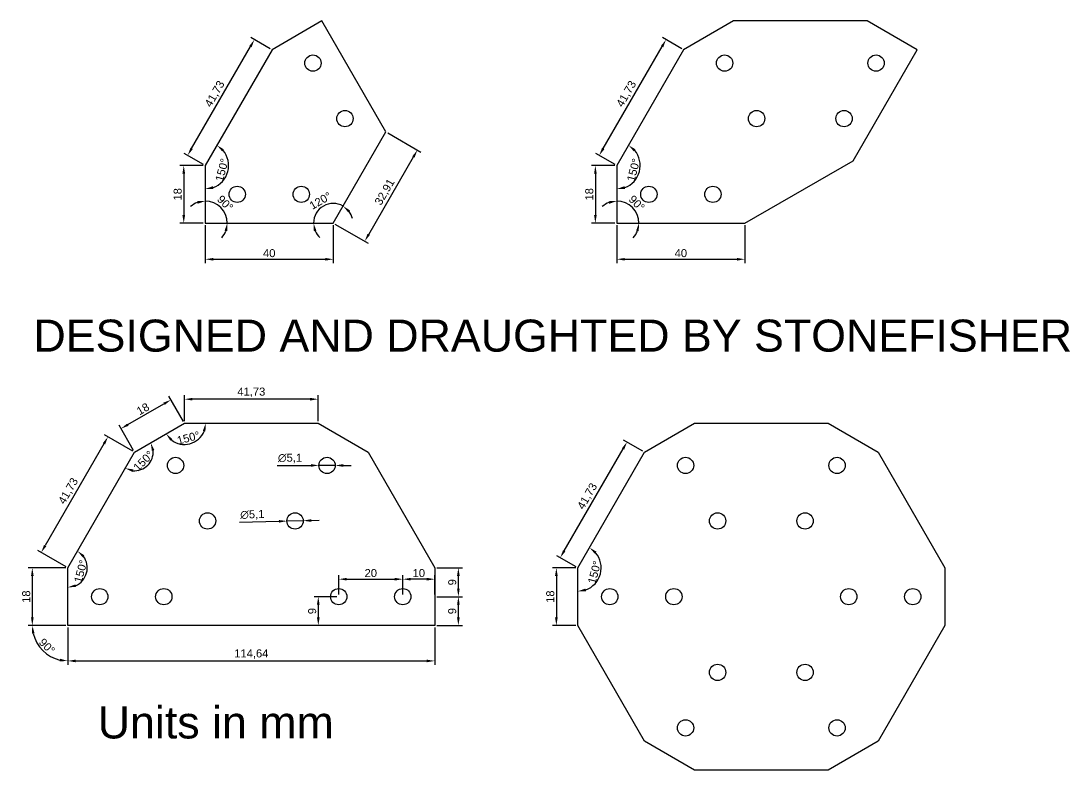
# Model space of a CAD drawing. Header units: millimetres. Extents: x 1714 to 2977, y 192 to 895.
# Drawn here: x 1714.1 to 2041.8, y 661 to 895 of the extents above; entities that cross this region are included whole.
import ezdxf

# ---------------------------------------------------------------- set-up
doc = ezdxf.new("R2010")
doc.units = ezdxf.units.MM
doc.styles.get("Standard").update_dxf_attribs({"font": 'arial.ttf'})
doc.dimstyles.new('ISO-25', dxfattribs={"dimtxt": 2.5, "dimasz": 2.5, "dimexe": 1.25, "dimexo": 0.625, "dimtad": 1, "dimtxsty": 'Standard', "dimcen": 2.5, "dimadec": 0, "dimazin": 0, "dimtfac": 1, "dimtmove": 0, "dimatfit": 3, "dimfxl": 1, "dimarcsym": 0})

# ---------------------------------------------------------------- blocks, each defined once
blk = doc.blocks.new('*D19')
at = {"color": 0, "lineweight": -2, "transparency": 16777216}
for p, q in [((1771.65, 831.22), (1771.65, 819.32)), ((1811.65, 831.22), (1811.65, 819.32)), ((1774.15, 820.57), (1809.15, 820.57))]:
    blk.add_line(p, q, dxfattribs=at)
at = {"color": 0, "transparency": 16777216}
for points in [[(1774.15, 820.98), (1774.15, 820.15), (1771.65, 820.57)], [(1809.15, 820.98), (1809.15, 820.15), (1811.65, 820.57)]]:
    blk.add_solid(points, dxfattribs=at)
at = {"layer": 'Defpoints', "color": 0, "transparency": 16777216}
for p in [(1771.65, 831.85), (1811.65, 831.85), (1811.65, 820.57)]:
    blk.add_point(p, dxfattribs=at)
at = {"color": 0, "transparency": 16777216, "insert": (1791.65, 822.47), "char_height": 2.5, "attachment_point": 5}
blk.add_mtext('40', dxfattribs=at)
blk = doc.blocks.new('*D20')
at = {"color": 0, "lineweight": -2, "transparency": 16777216}
for p, q in [((1900.22, 831.22), (1900.22, 819.32)), ((1940.22, 831.22), (1940.22, 819.32)), ((1902.72, 820.57), (1937.72, 820.57))]:
    blk.add_line(p, q, dxfattribs=at)
at = {"color": 0, "transparency": 16777216}
for points in [[(1902.72, 820.98), (1902.72, 820.15), (1900.22, 820.57)], [(1937.72, 820.98), (1937.72, 820.15), (1940.22, 820.57)]]:
    blk.add_solid(points, dxfattribs=at)
at = {"layer": 'Defpoints', "color": 0, "transparency": 16777216}
for p in [(1900.22, 831.85), (1940.22, 831.85), (1940.22, 820.57)]:
    blk.add_point(p, dxfattribs=at)
at = {"color": 0, "transparency": 16777216, "insert": (1920.22, 822.47), "char_height": 2.5, "attachment_point": 5}
blk.add_mtext('40', dxfattribs=at)
blk = doc.blocks.new('*D21')
at = {"color": 0, "lineweight": -2, "transparency": 16777216}
for p, q in [((1728.73, 705.57), (1728.73, 693.87)), ((1843.37, 705.57), (1843.37, 693.87)), ((1731.23, 695.12), (1840.87, 695.12))]:
    blk.add_line(p, q, dxfattribs=at)
at = {"color": 0, "transparency": 16777216}
for points in [[(1731.23, 695.53), (1731.23, 694.7), (1728.73, 695.12)], [(1840.87, 695.53), (1840.87, 694.7), (1843.37, 695.12)]]:
    blk.add_solid(points, dxfattribs=at)
at = {"layer": 'Defpoints', "color": 0, "transparency": 16777216}
for p in [(1728.73, 706.19), (1843.37, 706.19), (1843.37, 695.12)]:
    blk.add_point(p, dxfattribs=at)
at = {"color": 0, "transparency": 16777216, "insert": (1786.05, 697.24), "char_height": 2.5, "attachment_point": 5}
blk.add_mtext('114,64', dxfattribs=at)
blk = doc.blocks.new('*D26')
at = {"color": 0, "lineweight": -2, "transparency": 16777216}
for p, q in [((1765.18, 769.96), (1765.18, 778.12)), ((1804.41, 776.87), (1767.68, 776.87)), ((1806.91, 769.96), (1806.91, 778.12))]:
    blk.add_line(p, q, dxfattribs=at)
at = {"color": 0, "transparency": 16777216}
for points in [[(1767.68, 777.29), (1767.68, 776.45), (1765.18, 776.87)], [(1804.41, 777.29), (1804.41, 776.45), (1806.91, 776.87)]]:
    blk.add_solid(points, dxfattribs=at)
at = {"layer": 'Defpoints', "color": 0, "transparency": 16777216}
for p in [(1765.18, 776.87), (1765.18, 769.33), (1806.91, 769.33)]:
    blk.add_point(p, dxfattribs=at)
at = {"color": 0, "transparency": 16777216, "insert": (1786.05, 779), "char_height": 2.5, "attachment_point": 5}
blk.add_mtext('41,73', dxfattribs=at)
blk = doc.blocks.new('*D27')
at = {"color": 0, "lineweight": -2, "transparency": 16777216}
for p, q in [((1764.87, 769.87), (1760.32, 777.76)), ((1747.52, 768.92), (1758.78, 775.42)), ((1749.28, 760.87), (1744.73, 768.76))]:
    blk.add_line(p, q, dxfattribs=at)
at = {"color": 0, "transparency": 16777216}
for points in [[(1758.57, 775.78), (1758.99, 775.06), (1760.94, 776.67)], [(1747.31, 769.28), (1747.73, 768.56), (1745.35, 767.67)]]:
    blk.add_solid(points, dxfattribs=at)
at = {"layer": 'Defpoints', "color": 0, "transparency": 16777216}
for p in [(1760.94, 776.67), (1765.18, 769.33), (1749.59, 760.33)]:
    blk.add_point(p, dxfattribs=at)
at = {"color": 0, "transparency": 16777216, "insert": (1752.2, 773.82), "char_height": 2.5, "attachment_point": 5, "rotation": 30}
blk.add_mtext('18', dxfattribs=at)
blk = doc.blocks.new('*D28')
at = {"color": 0, "lineweight": -2, "transparency": 16777216}
for p, q in [((1749.05, 760.64), (1740.2, 765.75)), ((1740.04, 762.96), (1721.67, 731.15)), ((1728.19, 724.5), (1719.34, 729.61))]:
    blk.add_line(p, q, dxfattribs=at)
at = {"color": 0, "transparency": 16777216}
for points in [[(1739.68, 763.17), (1740.4, 762.75), (1741.29, 765.13)], [(1721.31, 731.36), (1722.03, 730.94), (1720.42, 728.99)]]:
    blk.add_solid(points, dxfattribs=at)
at = {"layer": 'Defpoints', "color": 0, "transparency": 16777216}
for p in [(1749.59, 760.33), (1720.42, 728.99), (1728.73, 724.19)]:
    blk.add_point(p, dxfattribs=at)
at = {"color": 0, "transparency": 16777216, "insert": (1729.01, 748.12), "char_height": 2.5, "attachment_point": 5, "rotation": 60}
blk.add_mtext('41,73', dxfattribs=at)
blk = doc.blocks.new('*D29')
at = {"color": 0, "lineweight": -2, "transparency": 16777216}
for p, q in [((1728.1, 724.19), (1716.4, 724.19)), ((1717.65, 721.69), (1717.65, 708.69)), ((1728.1, 706.19), (1716.4, 706.19))]:
    blk.add_line(p, q, dxfattribs=at)
at = {"color": 0, "transparency": 16777216}
for points in [[(1717.24, 721.69), (1718.07, 721.69), (1717.65, 724.19)], [(1717.24, 708.69), (1718.07, 708.69), (1717.65, 706.19)]]:
    blk.add_solid(points, dxfattribs=at)
at = {"layer": 'Defpoints', "color": 0, "transparency": 16777216}
for p in [(1728.73, 724.19), (1717.65, 706.19), (1728.73, 706.19)]:
    blk.add_point(p, dxfattribs=at)
at = {"color": 0, "transparency": 16777216, "insert": (1715.75, 715.19), "char_height": 2.5, "attachment_point": 5, "rotation": 90}
blk.add_mtext('18', dxfattribs=at)
blk = doc.blocks.new('*D30')
at = {"color": 0, "lineweight": -2, "transparency": 16777216}
for p, q in [((1728.1, 706.19), (1716.4, 706.19)), ((1728.73, 705.57), (1728.73, 693.87))]:
    blk.add_line(p, q, dxfattribs=at)
blk.add_arc((1728.73, 706.19), 11.07, 192.9613, 257.0387, dxfattribs=at)
at = {"color": 0, "transparency": 16777216}
for points in [[(1717.52, 703.66), (1718.35, 703.75), (1717.65, 706.19)], [(1726.29, 695.81), (1726.2, 694.98), (1728.73, 695.12)]]:
    blk.add_solid(points, dxfattribs=at)
at = {"layer": 'Defpoints', "color": 0, "transparency": 16777216}
for p in [(1728.73, 724.19), (1728.73, 706.19), (1728.73, 706.19), (1843.37, 706.19), (1719.14, 700.65)]:
    blk.add_point(p, dxfattribs=at)
at = {"color": 0, "transparency": 16777216, "insert": (1722.24, 699.7), "char_height": 2.5, "attachment_point": 5, "rotation": 315}
blk.add_mtext('90°', dxfattribs=at)
blk = doc.blocks.new('*D32')
at = {"color": 0, "lineweight": -2, "transparency": 16777216}
blk.add_arc((1749.59, 760.33), 5.81, 264.8356, 5.1644, dxfattribs=at)
at = {"color": 0, "transparency": 16777216}
for points in [[(1754.99, 760.73), (1755.78, 760.98), (1754.63, 763.24)], [(1748.94, 754.15), (1749.2, 754.94), (1746.69, 755.3)]]:
    blk.add_solid(points, dxfattribs=at)
at = {"layer": 'Defpoints', "color": 0, "transparency": 16777216}
for p in [(1765.18, 769.33), (1749.59, 760.33), (1749.59, 760.33), (1751.58, 754.87), (1728.73, 724.19)]:
    blk.add_point(p, dxfattribs=at)
at = {"color": 0, "transparency": 16777216, "insert": (1752.36, 757.57), "char_height": 2.5, "attachment_point": 5, "rotation": 45}
blk.add_mtext('150°', dxfattribs=at)
blk = doc.blocks.new('*D33')
at = {"color": 0, "lineweight": -2, "transparency": 16777216}
blk.add_arc((1765.18, 769.33), 6.61, 231.7988, 338.2012, dxfattribs=at)
at = {"color": 0, "transparency": 16777216}
for points in [[(1770.91, 766.96), (1771.73, 766.8), (1771.79, 769.33)], [(1760.78, 763.86), (1761.41, 764.41), (1759.46, 766.03)]]:
    blk.add_solid(points, dxfattribs=at)
at = {"layer": 'Defpoints', "color": 0, "transparency": 16777216}
for p in [(1765.18, 769.33), (1765.18, 769.33), (1806.91, 769.33), (1749.59, 760.33), (1764.03, 762.82)]:
    blk.add_point(p, dxfattribs=at)
at = {"color": 0, "transparency": 16777216, "insert": (1766.4, 764.78), "char_height": 2.5, "attachment_point": 5, "rotation": 15}
blk.add_mtext('150°', dxfattribs=at)
blk = doc.blocks.new('*D37')
at = {"color": 0, "lineweight": -2, "transparency": 16777216}
blk.add_arc((1728.73, 724.19), 6.08, 293.7165, 36.2835, dxfattribs=at)
at = {"color": 0, "transparency": 16777216}
for points in [[(1733.35, 727.48), (1733.91, 728.1), (1731.77, 729.46)], [(1731.26, 718.21), (1731.09, 719.03), (1728.73, 718.11)]]:
    blk.add_solid(points, dxfattribs=at)
at = {"layer": 'Defpoints', "color": 0, "transparency": 16777216}
for p in [(1749.59, 760.33), (1728.73, 724.19), (1728.73, 724.19), (1733.39, 720.28), (1728.73, 706.19)]:
    blk.add_point(p, dxfattribs=at)
at = {"color": 0, "transparency": 16777216, "insert": (1732.77, 723.11), "char_height": 2.5, "attachment_point": 5, "rotation": 75}
blk.add_mtext('150°', dxfattribs=at)
blk = doc.blocks.new('*D38')
at = {"color": 0, "lineweight": -2, "transparency": 16777216}
for p, q in [((1843.99, 715.19), (1851.98, 715.19)), ((1850.73, 708.69), (1850.73, 712.69)), ((1843.99, 706.19), (1851.98, 706.19))]:
    blk.add_line(p, q, dxfattribs=at)
at = {"color": 0, "transparency": 16777216}
for points in [[(1850.31, 712.69), (1851.14, 712.69), (1850.73, 715.19)], [(1850.31, 708.69), (1851.14, 708.69), (1850.73, 706.19)]]:
    blk.add_solid(points, dxfattribs=at)
at = {"layer": 'Defpoints', "color": 0, "transparency": 16777216}
for p in [(1843.37, 715.19), (1850.73, 715.19), (1843.37, 706.19)]:
    blk.add_point(p, dxfattribs=at)
at = {"color": 0, "transparency": 16777216, "insert": (1848.82, 710.69), "char_height": 2.5, "attachment_point": 5, "rotation": 90}
blk.add_mtext('9', dxfattribs=at)
blk = doc.blocks.new('*D39')
at = {"color": 0, "lineweight": -2, "transparency": 16777216}
for p, q in [((1843.99, 724.19), (1851.98, 724.19)), ((1850.73, 717.69), (1850.73, 721.69)), ((1843.99, 715.19), (1851.98, 715.19))]:
    blk.add_line(p, q, dxfattribs=at)
at = {"color": 0, "transparency": 16777216}
for points in [[(1850.31, 721.69), (1851.14, 721.69), (1850.73, 724.19)], [(1850.31, 717.69), (1851.14, 717.69), (1850.73, 715.19)]]:
    blk.add_solid(points, dxfattribs=at)
at = {"layer": 'Defpoints', "color": 0, "transparency": 16777216}
for p in [(1843.37, 724.19), (1850.73, 724.19), (1843.37, 715.19)]:
    blk.add_point(p, dxfattribs=at)
at = {"color": 0, "transparency": 16777216, "insert": (1848.82, 719.69), "char_height": 2.5, "attachment_point": 5, "rotation": 90}
blk.add_mtext('9', dxfattribs=at)
blk = doc.blocks.new('*D40')
at = {"color": 0, "lineweight": -2, "transparency": 16777216}
for p, q in [((1833.37, 715.82), (1833.37, 721.9)), ((1843.37, 715.82), (1843.37, 721.9)), ((1840.87, 720.65), (1835.87, 720.65))]:
    blk.add_line(p, q, dxfattribs=at)
at = {"color": 0, "transparency": 16777216}
for points in [[(1835.87, 721.06), (1835.87, 720.23), (1833.37, 720.65)], [(1840.87, 721.06), (1840.87, 720.23), (1843.37, 720.65)]]:
    blk.add_solid(points, dxfattribs=at)
at = {"layer": 'Defpoints', "color": 0, "transparency": 16777216}
for p in [(1833.37, 720.65), (1833.37, 715.19), (1843.37, 715.19)]:
    blk.add_point(p, dxfattribs=at)
at = {"color": 0, "transparency": 16777216, "insert": (1838.37, 722.55), "char_height": 2.5, "attachment_point": 5}
blk.add_mtext('10', dxfattribs=at)
blk = doc.blocks.new('*D41')
at = {"color": 0, "lineweight": -2, "transparency": 16777216}
for p, q in [((1813.37, 715.82), (1813.37, 721.9)), ((1833.37, 715.82), (1833.37, 721.9)), ((1815.87, 720.65), (1830.87, 720.65))]:
    blk.add_line(p, q, dxfattribs=at)
at = {"color": 0, "transparency": 16777216}
for points in [[(1815.87, 721.06), (1815.87, 720.23), (1813.37, 720.65)], [(1830.87, 721.06), (1830.87, 720.23), (1833.37, 720.65)]]:
    blk.add_solid(points, dxfattribs=at)
at = {"layer": 'Defpoints', "color": 0, "transparency": 16777216}
for p in [(1833.37, 720.65), (1813.37, 715.19), (1833.37, 715.19)]:
    blk.add_point(p, dxfattribs=at)
at = {"color": 0, "transparency": 16777216, "insert": (1823.37, 722.55), "char_height": 2.5, "attachment_point": 5}
blk.add_mtext('20', dxfattribs=at)
blk = doc.blocks.new('*D42')
at = {"color": 0, "lineweight": -2, "transparency": 16777216}
for p, q in [((1812.74, 715.19), (1805.72, 715.19)), ((1806.97, 712.69), (1806.97, 708.69)), ((1812.74, 706.19), (1805.72, 706.19))]:
    blk.add_line(p, q, dxfattribs=at)
at = {"color": 0, "transparency": 16777216}
for points in [[(1806.56, 712.69), (1807.39, 712.69), (1806.97, 715.19)], [(1806.56, 708.69), (1807.39, 708.69), (1806.97, 706.19)]]:
    blk.add_solid(points, dxfattribs=at)
at = {"layer": 'Defpoints', "color": 0, "transparency": 16777216}
for p in [(1813.37, 715.19), (1806.97, 706.19), (1813.37, 706.19)]:
    blk.add_point(p, dxfattribs=at)
at = {"color": 0, "transparency": 16777216, "insert": (1805.07, 710.69), "char_height": 2.5, "attachment_point": 5, "rotation": 90}
blk.add_mtext('9', dxfattribs=at)
blk = doc.blocks.new('*D43')
at = {"color": 0, "lineweight": -2, "transparency": 16777216}
for p, q in [((1828.65, 860.04), (1839.01, 854.05)), ((1822.72, 828.34), (1836.68, 852.51)), ((1812.19, 831.54), (1822.55, 825.55))]:
    blk.add_line(p, q, dxfattribs=at)
at = {"color": 0, "transparency": 16777216}
for points in [[(1836.32, 852.72), (1837.04, 852.31), (1837.93, 854.68)], [(1822.36, 828.55), (1823.08, 828.14), (1821.47, 826.18)]]:
    blk.add_solid(points, dxfattribs=at)
at = {"layer": 'Defpoints', "color": 0, "transparency": 16777216}
for p in [(1828.11, 860.35), (1837.93, 854.68), (1811.65, 831.85)]:
    blk.add_point(p, dxfattribs=at)
at = {"color": 0, "transparency": 16777216, "insert": (1827.86, 841.49), "char_height": 2.5, "attachment_point": 5, "rotation": 60}
blk.add_mtext('32,91', dxfattribs=at)
blk = doc.blocks.new('*D44')
at = {"color": 0, "lineweight": -2, "transparency": 16777216}
for start, end in [(60, 180), (13.2083, 36.6041), (203.3959, 226.7917)]:
    blk.add_arc((1811.65, 831.85), 6.17, start, end, dxfattribs=at)
at = {"color": 0, "transparency": 16777216}
for points in [[(1816.32, 835.21), (1816.88, 835.84), (1814.73, 837.19)], [(1805.59, 829.32), (1806.4, 829.49), (1805.49, 831.85)]]:
    blk.add_solid(points, dxfattribs=at)
at = {"layer": 'Defpoints', "color": 0, "transparency": 16777216}
for p in [(1828.11, 860.35), (1810.58, 837.92), (1771.65, 831.85), (1811.65, 831.85), (1811.65, 831.85)]:
    blk.add_point(p, dxfattribs=at)
at = {"color": 0, "transparency": 16777216, "insert": (1807.62, 838.84), "char_height": 2.5, "attachment_point": 5, "rotation": 30}
blk.add_mtext('120°', dxfattribs=at)
blk = doc.blocks.new('*D45')
at = {"color": 0, "lineweight": -2, "transparency": 16777216}
for start, end in [(110.869, 131.7381), (360, 90), (318.2619, 339.131)]:
    blk.add_arc((1771.65, 831.85), 6.9, start, end, dxfattribs=at)
at = {"color": 0, "transparency": 16777216}
for points in [[(1769.12, 838.71), (1769.27, 837.89), (1771.65, 838.75)], [(1777.69, 829.47), (1778.51, 829.32), (1778.55, 831.85)]]:
    blk.add_solid(points, dxfattribs=at)
at = {"layer": 'Defpoints', "color": 0, "transparency": 16777216}
for p in [(1771.65, 849.85), (1777.63, 835.3), (1771.65, 831.85), (1771.65, 831.85), (1811.65, 831.85)]:
    blk.add_point(p, dxfattribs=at)
at = {"color": 0, "transparency": 16777216, "insert": (1777.88, 838.07), "char_height": 2.5, "attachment_point": 5, "rotation": 315}
blk.add_mtext('90°', dxfattribs=at)
blk = doc.blocks.new('*D46')
at = {"color": 0, "lineweight": -2, "transparency": 16777216}
blk.add_arc((1771.65, 849.85), 7.31, 289.6938, 40.3062, dxfattribs=at)
at = {"color": 0, "transparency": 16777216}
for points in [[(1776.96, 854.26), (1777.49, 854.9), (1775.31, 856.18)], [(1774.19, 842.56), (1774.04, 843.38), (1771.65, 842.54)]]:
    blk.add_solid(points, dxfattribs=at)
at = {"layer": 'Defpoints', "color": 0, "transparency": 16777216}
for p in [(1792.52, 885.99), (1771.65, 849.85), (1771.65, 849.85), (1777.25, 845.15), (1771.65, 831.85)]:
    blk.add_point(p, dxfattribs=at)
at = {"color": 0, "transparency": 16777216, "insert": (1776.88, 848.45), "char_height": 2.5, "attachment_point": 5, "rotation": 75}
blk.add_mtext('150°', dxfattribs=at)
blk = doc.blocks.new('*D47')
at = {"color": 0, "lineweight": -2, "transparency": 16777216}
for p, q in [((1771.03, 849.85), (1763.7, 849.85)), ((1764.95, 847.35), (1764.95, 834.35)), ((1771.03, 831.85), (1763.7, 831.85))]:
    blk.add_line(p, q, dxfattribs=at)
at = {"color": 0, "transparency": 16777216}
for points in [[(1764.54, 847.35), (1765.37, 847.35), (1764.95, 849.85)], [(1764.54, 834.35), (1765.37, 834.35), (1764.95, 831.85)]]:
    blk.add_solid(points, dxfattribs=at)
at = {"layer": 'Defpoints', "color": 0, "transparency": 16777216}
for p in [(1771.65, 849.85), (1764.95, 831.85), (1771.65, 831.85)]:
    blk.add_point(p, dxfattribs=at)
at = {"color": 0, "transparency": 16777216, "insert": (1763.05, 840.85), "char_height": 2.5, "attachment_point": 5, "rotation": 90}
blk.add_mtext('18', dxfattribs=at)
blk = doc.blocks.new('*D48')
at = {"color": 0, "lineweight": -2, "transparency": 16777216}
for p, q in [((1791.98, 886.3), (1785.95, 889.78)), ((1767.42, 855.18), (1785.78, 886.99)), ((1771.11, 850.16), (1765.09, 853.64))]:
    blk.add_line(p, q, dxfattribs=at)
at = {"color": 0, "transparency": 16777216}
for points in [[(1785.42, 887.2), (1786.14, 886.78), (1787.03, 889.16)], [(1767.06, 855.39), (1767.78, 854.97), (1766.17, 853.02)]]:
    blk.add_solid(points, dxfattribs=at)
at = {"layer": 'Defpoints', "color": 0, "transparency": 16777216}
for p in [(1787.03, 889.16), (1792.52, 885.99), (1771.65, 849.85)]:
    blk.add_point(p, dxfattribs=at)
at = {"color": 0, "transparency": 16777216, "insert": (1774.76, 872.15), "char_height": 2.5, "attachment_point": 5, "rotation": 60}
blk.add_mtext('41,73', dxfattribs=at)
blk = doc.blocks.new('*D49')
at = {"color": 0, "lineweight": -2, "transparency": 16777216}
for start, end in [(110.869, 131.7381), (0, 90), (318.2619, 339.131)]:
    blk.add_arc((1900.22, 831.85), 6.9, start, end, dxfattribs=at)
at = {"color": 0, "transparency": 16777216}
for points in [[(1897.69, 838.71), (1897.84, 837.89), (1900.22, 838.75)], [(1906.26, 829.47), (1907.08, 829.32), (1907.12, 831.85)]]:
    blk.add_solid(points, dxfattribs=at)
at = {"layer": 'Defpoints', "color": 0, "transparency": 16777216}
for p in [(1900.22, 849.85), (1906.2, 835.3), (1900.22, 831.85), (1900.22, 831.85), (1940.22, 831.85)]:
    blk.add_point(p, dxfattribs=at)
at = {"color": 0, "transparency": 16777216, "insert": (1906.44, 838.07), "char_height": 2.5, "attachment_point": 5, "rotation": 315}
blk.add_mtext('90°', dxfattribs=at)
blk = doc.blocks.new('*D50')
at = {"color": 0, "lineweight": -2, "transparency": 16777216}
blk.add_arc((1900.22, 849.85), 7.31, 289.6938, 40.3062, dxfattribs=at)
at = {"color": 0, "transparency": 16777216}
for points in [[(1905.53, 854.26), (1906.06, 854.9), (1903.87, 856.18)], [(1902.75, 842.56), (1902.61, 843.38), (1900.22, 842.54)]]:
    blk.add_solid(points, dxfattribs=at)
at = {"layer": 'Defpoints', "color": 0, "transparency": 16777216}
for p in [(1921.09, 885.99), (1900.22, 849.85), (1900.22, 849.85), (1905.82, 845.15), (1900.22, 831.85)]:
    blk.add_point(p, dxfattribs=at)
at = {"color": 0, "transparency": 16777216, "insert": (1905.44, 848.45), "char_height": 2.5, "attachment_point": 5, "rotation": 75}
blk.add_mtext('150°', dxfattribs=at)
blk = doc.blocks.new('*D51')
at = {"color": 0, "lineweight": -2, "transparency": 16777216}
for p, q in [((1899.59, 849.85), (1892.27, 849.85)), ((1893.52, 847.35), (1893.52, 834.35)), ((1899.59, 831.85), (1892.27, 831.85))]:
    blk.add_line(p, q, dxfattribs=at)
at = {"color": 0, "transparency": 16777216}
for points in [[(1893.11, 847.35), (1893.94, 847.35), (1893.52, 849.85)], [(1893.11, 834.35), (1893.94, 834.35), (1893.52, 831.85)]]:
    blk.add_solid(points, dxfattribs=at)
at = {"layer": 'Defpoints', "color": 0, "transparency": 16777216}
for p in [(1900.22, 849.85), (1893.52, 831.85), (1900.22, 831.85)]:
    blk.add_point(p, dxfattribs=at)
at = {"color": 0, "transparency": 16777216, "insert": (1891.62, 840.85), "char_height": 2.5, "attachment_point": 5, "rotation": 90}
blk.add_mtext('18', dxfattribs=at)
blk = doc.blocks.new('*D52')
at = {"color": 0, "lineweight": -2, "transparency": 16777216}
for p, q in [((1920.54, 886.3), (1914.52, 889.78)), ((1895.98, 855.18), (1914.35, 886.99)), ((1899.68, 850.16), (1893.65, 853.64))]:
    blk.add_line(p, q, dxfattribs=at)
at = {"color": 0, "transparency": 16777216}
for points in [[(1913.99, 887.2), (1914.71, 886.78), (1915.6, 889.16)], [(1895.62, 855.39), (1896.35, 854.97), (1894.73, 853.02)]]:
    blk.add_solid(points, dxfattribs=at)
at = {"layer": 'Defpoints', "color": 0, "transparency": 16777216}
for p in [(1915.6, 889.16), (1921.09, 885.99), (1900.22, 849.85)]:
    blk.add_point(p, dxfattribs=at)
at = {"color": 0, "transparency": 16777216, "insert": (1903.33, 872.15), "char_height": 2.5, "attachment_point": 5, "rotation": 60}
blk.add_mtext('41,73', dxfattribs=at)
blk = doc.blocks.new('*D54')
at = {"color": 0, "lineweight": -2, "transparency": 16777216}
blk.add_arc((1888.03, 724.19), 7.31, 289.6938, 40.3062, dxfattribs=at)
at = {"color": 0, "transparency": 16777216}
for points in [[(1893.33, 728.6), (1893.87, 729.24), (1891.68, 730.52)], [(1890.56, 716.9), (1890.42, 717.72), (1888.03, 716.88)]]:
    blk.add_solid(points, dxfattribs=at)
at = {"layer": 'Defpoints', "color": 0, "transparency": 16777216}
for p in [(1908.89, 760.33), (1888.03, 724.19), (1888.03, 724.19), (1893.63, 719.49), (1888.03, 706.19)]:
    blk.add_point(p, dxfattribs=at)
at = {"color": 0, "transparency": 16777216, "insert": (1893.25, 722.79), "char_height": 2.5, "attachment_point": 5, "rotation": 75}
blk.add_mtext('150°', dxfattribs=at)
blk = doc.blocks.new('*D55')
at = {"color": 0, "lineweight": -2, "transparency": 16777216}
for p, q in [((1887.4, 724.19), (1880.08, 724.19)), ((1881.33, 721.69), (1881.33, 708.69)), ((1887.4, 706.19), (1880.08, 706.19))]:
    blk.add_line(p, q, dxfattribs=at)
at = {"color": 0, "transparency": 16777216}
for points in [[(1880.91, 721.69), (1881.75, 721.69), (1881.33, 724.19)], [(1880.91, 708.69), (1881.75, 708.69), (1881.33, 706.19)]]:
    blk.add_solid(points, dxfattribs=at)
at = {"layer": 'Defpoints', "color": 0, "transparency": 16777216}
for p in [(1888.03, 724.19), (1881.33, 706.19), (1888.03, 706.19)]:
    blk.add_point(p, dxfattribs=at)
at = {"color": 0, "transparency": 16777216, "insert": (1879.43, 715.19), "char_height": 2.5, "attachment_point": 5, "rotation": 90}
blk.add_mtext('18', dxfattribs=at)
blk = doc.blocks.new('*D56')
at = {"color": 0, "lineweight": -2, "transparency": 16777216}
for p, q in [((1908.35, 760.64), (1902.33, 764.12)), ((1883.79, 729.52), (1902.16, 761.33)), ((1887.49, 724.5), (1881.46, 727.98))]:
    blk.add_line(p, q, dxfattribs=at)
at = {"color": 0, "transparency": 16777216}
for points in [[(1901.8, 761.54), (1902.52, 761.13), (1903.41, 763.5)], [(1883.43, 729.73), (1884.15, 729.31), (1882.54, 727.36)]]:
    blk.add_solid(points, dxfattribs=at)
at = {"layer": 'Defpoints', "color": 0, "transparency": 16777216}
for p in [(1903.41, 763.5), (1908.89, 760.33), (1888.03, 724.19)]:
    blk.add_point(p, dxfattribs=at)
at = {"color": 0, "transparency": 16777216, "insert": (1891.13, 746.49), "char_height": 2.5, "attachment_point": 5, "rotation": 60}
blk.add_mtext('41,73', dxfattribs=at)
blk = doc.blocks.new('*D57')
at = {"color": 0, "lineweight": -2, "transparency": 16777216}
for p, q in [((1782.4, 738.42), (1794.66, 738.73)), ((1802.26, 738.91), (1797.16, 738.79)), ((1804.76, 738.98), (1807.26, 739.04))]:
    blk.add_line(p, q, dxfattribs=at)
at = {"color": 0, "transparency": 16777216}
for points in [[(1794.65, 739.14), (1794.67, 738.31), (1797.16, 738.79)], [(1804.75, 739.39), (1804.77, 738.56), (1802.26, 738.91)]]:
    blk.add_solid(points, dxfattribs=at)
at = {"layer": 'Defpoints', "color": 0, "transparency": 16777216}
for p in [(1797.16, 738.79), (1802.26, 738.91)]:
    blk.add_point(p, dxfattribs=at)
at = {"color": 0, "transparency": 16777216, "insert": (1786.36, 740.69), "char_height": 2.5, "attachment_point": 5, "rotation": 1.414}
blk.add_mtext('∅5,1', dxfattribs=at)
blk = doc.blocks.new('*D58')
at = {"color": 0, "lineweight": -2, "transparency": 16777216}
for p, q in [((1794.12, 756.2), (1804.66, 756.18)), ((1812.26, 756.17), (1807.16, 756.18)), ((1814.76, 756.16), (1817.26, 756.16))]:
    blk.add_line(p, q, dxfattribs=at)
at = {"color": 0, "transparency": 16777216}
for points in [[(1804.66, 756.6), (1804.66, 755.76), (1807.16, 756.18)], [(1814.76, 756.58), (1814.76, 755.75), (1812.26, 756.17)]]:
    blk.add_solid(points, dxfattribs=at)
at = {"layer": 'Defpoints', "color": 0, "transparency": 16777216}
for p in [(1807.16, 756.18), (1812.26, 756.17)]:
    blk.add_point(p, dxfattribs=at)
at = {"color": 0, "transparency": 16777216, "insert": (1798.14, 758.36), "char_height": 2.5, "attachment_point": 5, "rotation": 359.9121}
blk.add_mtext('∅5,1', dxfattribs=at)

msp = doc.modelspace()

# ---------------------------------------------------------------- linework, layer by layer
msp.add_lwpolyline([(1771.652, 831.849), (1811.652, 831.849), (1828.107, 860.349), (1808.107, 894.99), (1792.518, 885.99), (1771.652, 849.849), (1771.652, 831.849)])
for points in [[(1900.22, 831.849), (1940.22, 831.849), (1973.995, 851.349), (1993.995, 885.99), (1978.406, 894.99), (1936.674, 894.99), (1921.086, 885.99), (1900.22, 849.849)], [(1728.727, 724.191), (1749.593, 760.332), (1765.181, 769.332), (1806.913, 769.332), (1822.502, 760.332), (1843.368, 724.191), (1843.368, 706.191), (1728.727, 706.191)], [(1888.028, 724.191), (1908.894, 760.332), (1924.482, 769.332), (1966.214, 769.332), (1981.803, 760.332), (2002.669, 724.191), (2002.669, 706.191), (1981.803, 670.05), (1966.214, 661.05), (1924.482, 661.05), (1908.894, 670.05), (1888.028, 706.191)]]:
    msp.add_lwpolyline(points, close=True)
for centre in [(1805.313, 881.83), (1933.88, 881.83), (1981.2, 881.83), (1815.313, 864.509), (1943.88, 864.509), (1971.2, 864.509), (1781.652, 840.849), (1801.652, 840.849), (1910.22, 840.849), (1930.22, 840.849), (1762.387, 756.172), (1809.708, 756.172), (1921.688, 756.172), (1969.008, 756.172), (1772.387, 738.851), (1799.708, 738.851), (1931.688, 738.851), (1959.008, 738.851), (1738.727, 715.191), (1758.727, 715.191), (1813.368, 715.191), (1833.368, 715.191), (1898.028, 715.191), (1918.028, 715.191), (1972.669, 715.191), (1992.669, 715.191), (1931.688, 691.531), (1959.008, 691.531), (1921.688, 674.21), (1969.008, 674.21)]:
    msp.add_circle(centre, 2.55)

# ---------------------------------------------------------------- texts
at = {"char_height": 10, "attachment_point": 1}
for s, width, insert in [('DESIGNED AND DRAUGHTED BY STONEFISHER', 652.60687, (1718.008, 801.721)), ('Units in mm', 804.22087, (1738.086, 680.91))]:
    msp.add_mtext_dynamic_manual_height_columns(s, width=width, gutter_width=12.5, heights=[0], dxfattribs=dict(at, insert=insert))

# ---------------------------------------------------------------- dimensions: what is measured, and where the dimension line sits
for p1, p2, distance, picture, middle in [((1771.652, 849.849), (1792.518, 885.99), 6.333, '*D48', (1774.758, 872.15)), ((1900.22, 849.849), (1921.086, 885.99), 6.333, '*D52', (1903.326, 872.15)), ((1811.652, 831.849), (1828.107, 860.349), -11.339, '*D43', (1827.857, 841.493)), ((1771.652, 849.849), (1771.652, 831.849), -6.698, '*D47', (1763.053, 840.849)), ((1900.22, 849.849), (1900.22, 831.849), -6.698, '*D51', (1891.62, 840.849)), ((1771.652, 831.849), (1811.652, 831.849), -11.283, '*D19', (1791.652, 822.468)), ((1900.22, 831.849), (1940.22, 831.849), -11.283, '*D20', (1920.22, 822.468)), ((1806.913, 769.332), (1765.181, 769.332), -7.539, '*D26', (1786.047, 778.998)), ((1749.593, 760.332), (1765.181, 769.332), 8.478, '*D27', (1752.197, 773.821)), ((1749.593, 760.332), (1728.727, 724.191), -9.591, '*D28', (1729.011, 748.121)), ((1888.028, 724.191), (1908.894, 760.332), 6.333, '*D56', (1891.134, 746.492)), ((1728.727, 724.191), (1728.727, 706.191), -11.075, '*D29', (1715.751, 715.191)), ((1813.368, 715.191), (1833.368, 715.191), 5.455, '*D41', (1823.368, 722.548)), ((1843.368, 715.191), (1833.368, 715.191), -5.455, '*D40', (1838.368, 722.548)), ((1843.368, 715.191), (1843.368, 724.191), -7.358, '*D39', (1848.825, 719.691)), ((1888.028, 724.191), (1888.028, 706.191), -6.698, '*D55', (1879.428, 715.191)), ((1843.368, 706.191), (1843.368, 715.191), -7.358, '*D38', (1848.825, 710.691)), ((1728.727, 706.191), (1843.368, 706.191), -11.075, '*D21', (1786.047, 697.243))]:
    dim = msp.add_aligned_dim(p1=p1, p2=p2, distance=distance, dimstyle='ISO-25')
    dim.commit()
    dim.dimension.update_dxf_attribs({"geometry": picture, "text_midpoint": middle})
for base, line1, line2, picture, middle in [((1777.251, 845.151), ((1792.518, 885.99), (1771.652, 849.849)), ((1771.652, 849.849), (1771.652, 831.849)), '*D46', (1776.876, 848.45)), ((1905.819, 845.151), ((1921.086, 885.99), (1900.22, 849.849)), ((1900.22, 849.849), (1900.22, 831.849)), '*D50', (1905.443, 848.45)), ((1810.582, 837.921), ((1811.652, 831.849), (1828.107, 860.349)), ((1771.652, 831.849), (1811.652, 831.849)), '*D44', (1807.619, 838.835)), ((1777.629, 835.3), ((1771.652, 849.849), (1771.652, 831.849)), ((1771.652, 831.849), (1811.652, 831.849)), '*D45', (1777.877, 838.074)), ((1906.197, 835.3), ((1900.22, 849.849), (1900.22, 831.849)), ((1900.22, 831.849), (1940.22, 831.849)), '*D49', (1906.444, 838.074)), ((1751.581, 754.87), ((1749.593, 760.332), (1765.181, 769.332)), ((1728.727, 724.191), (1749.593, 760.332)), '*D32', (1752.359, 757.566)), ((1764.033, 762.822), ((1765.181, 769.332), (1806.913, 769.332)), ((1749.593, 760.332), (1765.181, 769.332)), '*D33', (1766.4, 764.783)), ((1733.387, 720.281), ((1728.727, 706.191), (1728.727, 724.191)), ((1728.727, 724.191), (1749.593, 760.332)), '*D37', (1732.766, 723.109)), ((1893.627, 719.493), ((1908.894, 760.332), (1888.028, 724.191)), ((1888.028, 724.191), (1888.028, 706.191)), '*D54', (1893.251, 722.791)), ((1719.136, 700.653), ((1728.727, 706.191), (1728.727, 724.191)), ((1843.368, 706.191), (1728.727, 706.191)), '*D30', (1722.24, 699.704))]:
    dim = msp.add_angular_dim_2l(base=base, line1=line1, line2=line2, dimstyle='ISO-25')
    dim.commit()
    dim.dimension.update_dxf_attribs({"geometry": picture, "text_midpoint": middle})
dim = msp.add_diameter_dim_2p(p1=(1812.258, 756.168), p2=(1807.158, 756.176), dimstyle='ISO-25')
dim.commit()
dim.dimension.update_dxf_attribs({"geometry": '*D58', "text_midpoint": (1798.142, 758.358)})
dim = msp.add_diameter_dim_2p(p1=(1802.257, 738.914), p2=(1797.158, 738.788), dimstyle='ISO-25')
dim.commit()
dim.dimension.update_dxf_attribs({"geometry": '*D57', "text_midpoint": (1786.417, 738.523), "dimtype": 163})
dim = msp.add_linear_dim(base=(1806.973, 706.191), p1=(1813.368, 715.191), p2=(1813.368, 706.191), angle=270, dimstyle='ISO-25')
dim.commit()
dim.dimension.update_dxf_attribs({"geometry": '*D42', "text_midpoint": (1806.973, 710.691), "dimtype": 161})

doc.saveas('drawing.dxf')
